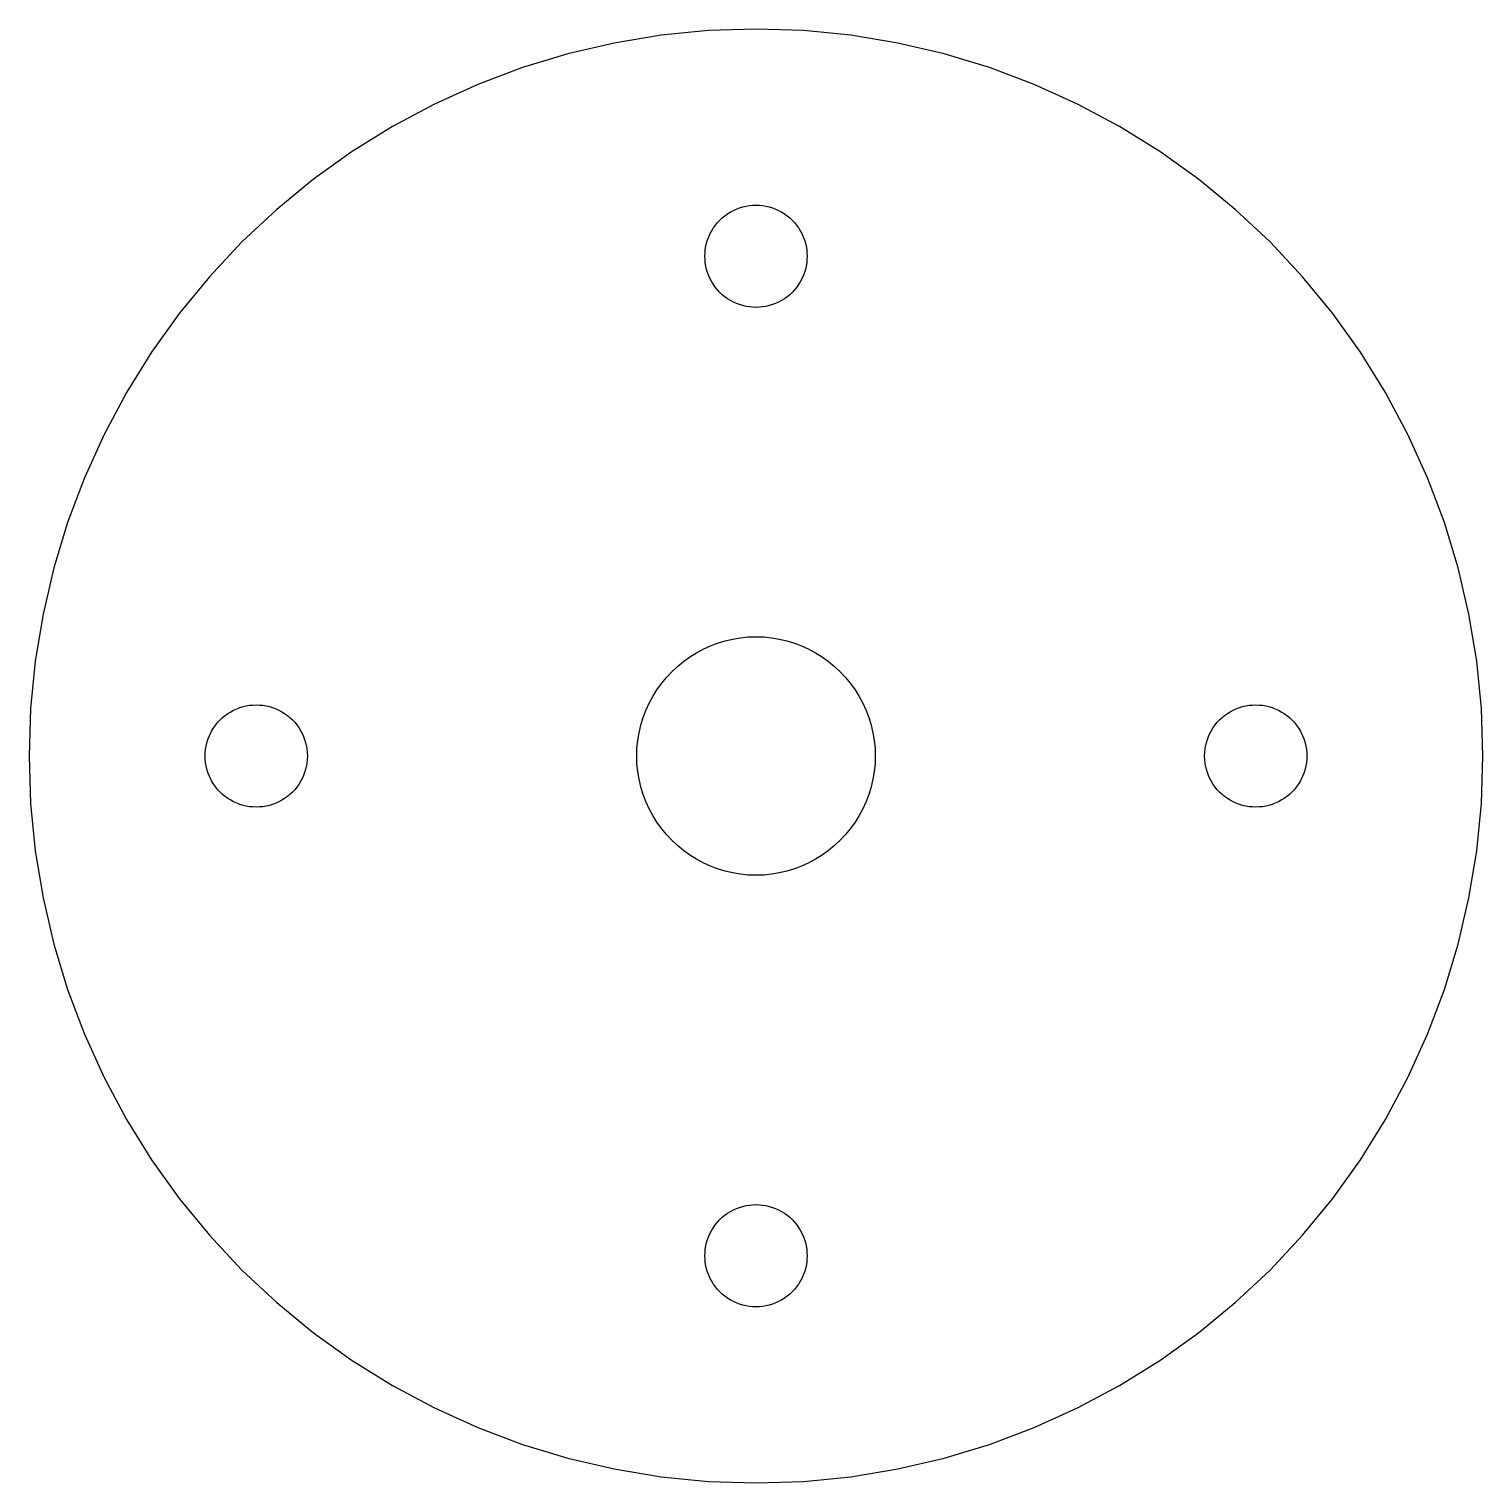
# Model space of a CAD drawing. Header units: millimetres. Extents: x -32 to 32, y -32 to 32.
import ezdxf

# ---------------------------------------------------------------- set-up
doc = ezdxf.new("R2010")
doc.units = ezdxf.units.MM

msp = doc.modelspace()

# ---------------------------------------------------------------- linework, layer by layer
at = {"layer": 'SCHNITT'}
for points in [[(2.093, -31.931), (4.177, -31.726), (6.243, -31.385), (8.282, -30.91), (10.286, -30.302), (12.246, -29.564), (14.153, -28.7), (16, -27.713), (17.778, -26.607), (19.48, -25.387), (21.099, -24.059), (22.627, -22.627), (24.059, -21.099), (25.387, -19.48), (26.607, -17.778), (27.713, -16), (28.7, -14.153), (29.564, -12.246), (30.302, -10.286), (30.91, -8.282), (31.385, -6.243), (31.726, -4.177), (31.931, -2.093), (32, 0), (31.931, 2.093), (31.726, 4.177), (31.385, 6.243), (30.91, 8.282), (30.302, 10.286), (29.564, 12.246), (28.7, 14.153), (27.713, 16), (26.607, 17.778), (25.387, 19.48), (24.059, 21.099), (22.627, 22.627), (21.099, 24.059), (19.48, 25.387), (17.778, 26.607), (16, 27.713), (14.153, 28.7), (12.246, 29.564), (10.286, 30.302), (8.282, 30.91), (6.243, 31.385), (4.177, 31.726), (2.093, 31.931), (0, 32), (-2.093, 31.931), (-4.177, 31.726), (-6.243, 31.385), (-8.282, 30.91), (-10.286, 30.302), (-12.246, 29.564), (-14.153, 28.7), (-16, 27.713), (-17.778, 26.607), (-19.48, 25.387), (-21.099, 24.059), (-22.627, 22.627), (-24.059, 21.099), (-25.387, 19.48), (-26.607, 17.778), (-27.713, 16), (-28.7, 14.153), (-29.564, 12.246), (-30.302, 10.286), (-30.91, 8.282), (-31.385, 6.243), (-31.726, 4.177), (-31.931, 2.093), (-32, 0), (-31.931, -2.093), (-31.726, -4.177), (-31.385, -6.243), (-30.91, -8.282), (-30.302, -10.286), (-29.564, -12.246), (-28.7, -14.153), (-27.713, -16), (-26.607, -17.778), (-25.387, -19.48), (-24.059, -21.099), (-22.627, -22.627), (-21.099, -24.059), (-19.48, -25.387), (-17.778, -26.607), (-16, -27.713), (-14.153, -28.7), (-12.246, -29.564), (-10.286, -30.302), (-8.282, -30.91), (-6.243, -31.385), (-4.177, -31.726), (-2.093, -31.931), (0, -32)], [(-0.147, 19.755), (-0.294, 19.769), (-0.439, 19.793), (-0.582, 19.827), (-0.723, 19.869), (-0.861, 19.921), (-0.995, 19.982), (-1.125, 20.051), (-1.25, 20.129), (-1.37, 20.215), (-1.484, 20.308), (-1.591, 20.409), (-1.692, 20.516), (-1.785, 20.63), (-1.871, 20.75), (-1.949, 20.875), (-2.018, 21.005), (-2.079, 21.139), (-2.131, 21.277), (-2.173, 21.418), (-2.207, 21.561), (-2.231, 21.706), (-2.245, 21.853), (-2.25, 22), (-2.245, 22.147), (-2.231, 22.294), (-2.207, 22.439), (-2.173, 22.582), (-2.131, 22.723), (-2.079, 22.861), (-2.018, 22.995), (-1.949, 23.125), (-1.871, 23.25), (-1.785, 23.37), (-1.692, 23.484), (-1.591, 23.591), (-1.484, 23.692), (-1.37, 23.785), (-1.25, 23.871), (-1.125, 23.949), (-0.995, 24.018), (-0.861, 24.079), (-0.723, 24.131), (-0.582, 24.173), (-0.439, 24.207), (-0.294, 24.231), (-0.147, 24.245), (0, 24.25), (0.147, 24.245), (0.294, 24.231), (0.439, 24.207), (0.582, 24.173), (0.723, 24.131), (0.861, 24.079), (0.995, 24.018), (1.125, 23.949), (1.25, 23.871), (1.37, 23.785), (1.484, 23.692), (1.591, 23.591), (1.692, 23.484), (1.785, 23.37), (1.871, 23.25), (1.949, 23.125), (2.018, 22.995), (2.079, 22.861), (2.131, 22.723), (2.173, 22.582), (2.207, 22.439), (2.231, 22.294), (2.245, 22.147), (2.25, 22), (2.245, 21.853), (2.231, 21.706), (2.207, 21.561), (2.173, 21.418), (2.131, 21.277), (2.079, 21.139), (2.018, 21.005), (1.949, 20.875), (1.871, 20.75), (1.785, 20.63), (1.692, 20.516), (1.591, 20.409), (1.484, 20.308), (1.37, 20.215), (1.25, 20.129), (1.125, 20.051), (0.995, 19.982), (0.861, 19.921), (0.723, 19.869), (0.582, 19.827), (0.439, 19.793), (0.294, 19.769), (0.147, 19.755), (0, 19.75)], [(-0.343, -5.239), (-0.685, -5.205), (-1.024, -5.149), (-1.359, -5.071), (-1.688, -4.971), (-2.009, -4.85), (-2.322, -4.709), (-2.625, -4.547), (-2.917, -4.365), (-3.196, -4.165), (-3.462, -3.947), (-3.712, -3.712), (-3.947, -3.462), (-4.165, -3.196), (-4.365, -2.917), (-4.547, -2.625), (-4.709, -2.322), (-4.85, -2.009), (-4.971, -1.688), (-5.071, -1.359), (-5.149, -1.024), (-5.205, -0.685), (-5.239, -0.343), (-5.25, 0), (-5.239, 0.343), (-5.205, 0.685), (-5.149, 1.024), (-5.071, 1.359), (-4.971, 1.688), (-4.85, 2.009), (-4.709, 2.322), (-4.547, 2.625), (-4.365, 2.917), (-4.165, 3.196), (-3.947, 3.462), (-3.712, 3.712), (-3.462, 3.947), (-3.196, 4.165), (-2.917, 4.365), (-2.625, 4.547), (-2.322, 4.709), (-2.009, 4.85), (-1.688, 4.971), (-1.359, 5.071), (-1.024, 5.149), (-0.685, 5.205), (-0.343, 5.239), (0, 5.25), (0.343, 5.239), (0.685, 5.205), (1.024, 5.149), (1.359, 5.071), (1.688, 4.971), (2.009, 4.85), (2.322, 4.709), (2.625, 4.547), (2.917, 4.365), (3.196, 4.165), (3.462, 3.947), (3.712, 3.712), (3.947, 3.462), (4.165, 3.196), (4.365, 2.917), (4.547, 2.625), (4.709, 2.322), (4.85, 2.009), (4.971, 1.688), (5.071, 1.359), (5.149, 1.024), (5.205, 0.685), (5.239, 0.343), (5.25, 0), (5.239, -0.343), (5.205, -0.685), (5.149, -1.024), (5.071, -1.359), (4.971, -1.688), (4.85, -2.009), (4.709, -2.322), (4.547, -2.625), (4.365, -2.917), (4.165, -3.196), (3.947, -3.462), (3.712, -3.712), (3.462, -3.947), (3.196, -4.165), (2.917, -4.365), (2.625, -4.547), (2.322, -4.709), (2.009, -4.85), (1.688, -4.971), (1.359, -5.071), (1.024, -5.149), (0.685, -5.205), (0.343, -5.239), (0, -5.25)], [(-22.147, -2.245), (-22.294, -2.231), (-22.439, -2.207), (-22.582, -2.173), (-22.723, -2.131), (-22.861, -2.079), (-22.995, -2.018), (-23.125, -1.949), (-23.25, -1.871), (-23.37, -1.785), (-23.484, -1.692), (-23.591, -1.591), (-23.692, -1.484), (-23.785, -1.37), (-23.871, -1.25), (-23.949, -1.125), (-24.018, -0.995), (-24.079, -0.861), (-24.131, -0.723), (-24.173, -0.582), (-24.207, -0.439), (-24.231, -0.294), (-24.245, -0.147), (-24.25, 0), (-24.245, 0.147), (-24.231, 0.294), (-24.207, 0.439), (-24.173, 0.582), (-24.131, 0.723), (-24.079, 0.861), (-24.018, 0.995), (-23.949, 1.125), (-23.871, 1.25), (-23.785, 1.37), (-23.692, 1.484), (-23.591, 1.591), (-23.484, 1.692), (-23.37, 1.785), (-23.25, 1.871), (-23.125, 1.949), (-22.995, 2.018), (-22.861, 2.079), (-22.723, 2.131), (-22.582, 2.173), (-22.439, 2.207), (-22.294, 2.231), (-22.147, 2.245), (-22, 2.25), (-21.853, 2.245), (-21.706, 2.231), (-21.561, 2.207), (-21.418, 2.173), (-21.277, 2.131), (-21.139, 2.079), (-21.005, 2.018), (-20.875, 1.949), (-20.75, 1.871), (-20.63, 1.785), (-20.516, 1.692), (-20.409, 1.591), (-20.308, 1.484), (-20.215, 1.37), (-20.129, 1.25), (-20.051, 1.125), (-19.982, 0.995), (-19.921, 0.861), (-19.869, 0.723), (-19.827, 0.582), (-19.793, 0.439), (-19.769, 0.294), (-19.755, 0.147), (-19.75, 0), (-19.755, -0.147), (-19.769, -0.294), (-19.793, -0.439), (-19.827, -0.582), (-19.869, -0.723), (-19.921, -0.861), (-19.982, -0.995), (-20.051, -1.125), (-20.129, -1.25), (-20.215, -1.37), (-20.308, -1.484), (-20.409, -1.591), (-20.516, -1.692), (-20.63, -1.785), (-20.75, -1.871), (-20.875, -1.949), (-21.005, -2.018), (-21.139, -2.079), (-21.277, -2.131), (-21.418, -2.173), (-21.561, -2.207), (-21.706, -2.231), (-21.853, -2.245), (-22, -2.25)], [(21.853, -2.245), (21.706, -2.231), (21.561, -2.207), (21.418, -2.173), (21.277, -2.131), (21.139, -2.079), (21.005, -2.018), (20.875, -1.949), (20.75, -1.871), (20.63, -1.785), (20.516, -1.692), (20.409, -1.591), (20.308, -1.484), (20.215, -1.37), (20.129, -1.25), (20.051, -1.125), (19.982, -0.995), (19.921, -0.861), (19.869, -0.723), (19.827, -0.582), (19.793, -0.439), (19.769, -0.294), (19.755, -0.147), (19.75, 0), (19.755, 0.147), (19.769, 0.294), (19.793, 0.439), (19.827, 0.582), (19.869, 0.723), (19.921, 0.861), (19.982, 0.995), (20.051, 1.125), (20.129, 1.25), (20.215, 1.37), (20.308, 1.484), (20.409, 1.591), (20.516, 1.692), (20.63, 1.785), (20.75, 1.871), (20.875, 1.949), (21.005, 2.018), (21.139, 2.079), (21.277, 2.131), (21.418, 2.173), (21.561, 2.207), (21.706, 2.231), (21.853, 2.245), (22, 2.25), (22.147, 2.245), (22.294, 2.231), (22.439, 2.207), (22.582, 2.173), (22.723, 2.131), (22.861, 2.079), (22.995, 2.018), (23.125, 1.949), (23.25, 1.871), (23.37, 1.785), (23.484, 1.692), (23.591, 1.591), (23.692, 1.484), (23.785, 1.37), (23.871, 1.25), (23.949, 1.125), (24.018, 0.995), (24.079, 0.861), (24.131, 0.723), (24.173, 0.582), (24.207, 0.439), (24.231, 0.294), (24.245, 0.147), (24.25, 0), (24.245, -0.147), (24.231, -0.294), (24.207, -0.439), (24.173, -0.582), (24.131, -0.723), (24.079, -0.861), (24.018, -0.995), (23.949, -1.125), (23.871, -1.25), (23.785, -1.37), (23.692, -1.484), (23.591, -1.591), (23.484, -1.692), (23.37, -1.785), (23.25, -1.871), (23.125, -1.949), (22.995, -2.018), (22.861, -2.079), (22.723, -2.131), (22.582, -2.173), (22.439, -2.207), (22.294, -2.231), (22.147, -2.245), (22, -2.25)], [(-0.147, -24.245), (-0.294, -24.231), (-0.439, -24.207), (-0.582, -24.173), (-0.723, -24.131), (-0.861, -24.079), (-0.995, -24.018), (-1.125, -23.949), (-1.25, -23.871), (-1.37, -23.785), (-1.484, -23.692), (-1.591, -23.591), (-1.692, -23.484), (-1.785, -23.37), (-1.871, -23.25), (-1.949, -23.125), (-2.018, -22.995), (-2.079, -22.861), (-2.131, -22.723), (-2.173, -22.582), (-2.207, -22.439), (-2.231, -22.294), (-2.245, -22.147), (-2.25, -22), (-2.245, -21.853), (-2.231, -21.706), (-2.207, -21.561), (-2.173, -21.418), (-2.131, -21.277), (-2.079, -21.139), (-2.018, -21.005), (-1.949, -20.875), (-1.871, -20.75), (-1.785, -20.63), (-1.692, -20.516), (-1.591, -20.409), (-1.484, -20.308), (-1.37, -20.215), (-1.25, -20.129), (-1.125, -20.051), (-0.995, -19.982), (-0.861, -19.921), (-0.723, -19.869), (-0.582, -19.827), (-0.439, -19.793), (-0.294, -19.769), (-0.147, -19.755), (0, -19.75), (0.147, -19.755), (0.294, -19.769), (0.439, -19.793), (0.582, -19.827), (0.723, -19.869), (0.861, -19.921), (0.995, -19.982), (1.125, -20.051), (1.25, -20.129), (1.37, -20.215), (1.484, -20.308), (1.591, -20.409), (1.692, -20.516), (1.785, -20.63), (1.871, -20.75), (1.949, -20.875), (2.018, -21.005), (2.079, -21.139), (2.131, -21.277), (2.173, -21.418), (2.207, -21.561), (2.231, -21.706), (2.245, -21.853), (2.25, -22), (2.245, -22.147), (2.231, -22.294), (2.207, -22.439), (2.173, -22.582), (2.131, -22.723), (2.079, -22.861), (2.018, -22.995), (1.949, -23.125), (1.871, -23.25), (1.785, -23.37), (1.692, -23.484), (1.591, -23.591), (1.484, -23.692), (1.37, -23.785), (1.25, -23.871), (1.125, -23.949), (0.995, -24.018), (0.861, -24.079), (0.723, -24.131), (0.582, -24.173), (0.439, -24.207), (0.294, -24.231), (0.147, -24.245), (0, -24.25)]]:
    msp.add_lwpolyline(points, close=True, dxfattribs=at)

doc.saveas('drawing.dxf')
